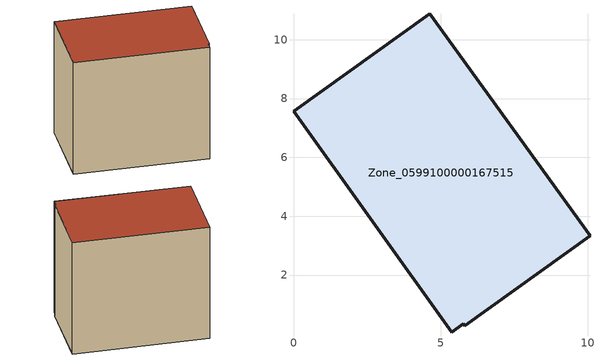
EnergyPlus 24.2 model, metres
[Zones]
Zone_0599100000167515
 floor ground (C_G): 5.39,0.06 0,7.57 4.64,10.88 10.08,3.33 5.82,0.28 5.76,0.34 z0
 wall outside (C_F): 10.08,3.33 4.64,10.88 0,7.57 5.39,0.06 5.76,0.34 5.82,0.28 10.08,3.33 z0:8.39
 roof outside (C_R): 0,7.57 5.39,0.06 5.76,0.34 5.82,0.28 10.08,3.33 4.64,10.88 z8.39
[BUILDING]
Pand.0599100000167515: North Axis=0; Terrain=City; Loads Convergence Tolerance Value=0.04; Temperature Convergence Tolerance Value=0.4; Solar Distribution=FullExterior; Maximum Number of Warmup Days=25; Minimum Number of Warmup Days=1
[Site:Location]
Rotterdam.The.Hague.AP_ZH_NLD Design_Conditions: Latitude=51.96; Longitude=4.45; Time Zone=1; Elevation=-4.5
[SITE:GROUNDTEMPERATURE:BUILDINGSURFACE]
18, 18, 18, 18, 18, 18, 18, 18, 18, 18, 18, 18
[MATERIAL] Thermal Absorptance=0.9; Solar Absorptance=0.7; Visible Absorptance=0.7
Name | Roughness | Thickness | Conductivity | Density | Specific Heat
G.TI.1975-1991 | MediumSmooth | 0.15 | 0.288461 | 540 | 1210
F.TI.1975-1991 | Rough | 0.3 | 0.230769 | 1920 | 840
R.TI.1975-1991 | MediumRough | 0.2 | 0.153846 | 1500 | 1000
[CONSTRUCTION]
C_G: G.TI.1975-1991
C_F: F.TI.1975-1991
C_R: R.TI.1975-1991
[ZONE]
Zone_0599100000167515: Type=1; Multiplier=1; Ceiling Height=Autocalculate; Volume=Autocalculate; Floor Area=autocalculate; Part of Total Floor Area=Yes
[ZONEINFILTRATION:DESIGNFLOWRATE]
Infil_Zone_0599100000167515: Zone or ZoneList or Space or SpaceList=Zone_0599100000167515; Schedule=AlwaysOn; Design Flow Rate Calculation Method=Flow/Area; Flow Rate per Floor Area=0.003; Constant Term Coefficient=1; Temperature Term Coefficient=0; Velocity Term Coefficient=0; Velocity Squared Term Coefficient=0
[HVACTEMPLATE:ZONE:IDEALLOADSAIRSYSTEM]
Zone_0599100000167515: Maximum Heating Supply Air Temperature=50; Minimum Cooling Supply Air Temperature=13; Maximum Heating Supply Air Humidity Ratio=0.0156; Minimum Cooling Supply Air Humidity Ratio=0.0077; Heating Limit=NoLimit; Cooling Limit=NoLimit; Dehumidification Control Type=ConstantSensibleHeatRatio; Cooling Sensible Heat Ratio=0.7; Dehumidification Setpoint=60; Humidification Control Type=None; Humidification Setpoint=30; Outdoor Air Method=None; Outdoor Air Flow Rate per Person=0.00944; Outdoor Air Flow Rate per Zone Floor Area=0; Outdoor Air Flow Rate per Zone=0; Demand Controlled Ventilation Type=None; Outdoor Air Economizer Type=NoEconomizer; Heat Recovery Type=None; Sensible Heat Recovery Effectiveness=0.7; Latent Heat Recovery Effectiveness=0.65
[ZONECONTROL:THERMOSTAT]
ThermostatControl_Zone_0599100000167515: Zone or ZoneList=Zone_0599100000167515; Control Type Schedule=DualSetpointControlType; Control 1=Thermostat_Zone_0599100000167515; Temperature Difference Between Cutout And Setpoint=0
[THERMOSTATSETPOINT:DUALSETPOINT]
Thermostat_Zone_0599100000167515: Heating Setpoint Temperature Schedule=HeatingSetpoint_Zone_0599100000167515; Cooling Setpoint Temperature Schedule=CoolingSetpoint_Zone_0599100000167515
[SCHEDULE:COMPACT]
HeatingSetpoint_Zone_0599100000167515: Through: 12/31, For: AllDays, Until: 24:00, 21
CoolingSetpoint_Zone_0599100000167515: Through: 12/31, For: AllDays, Until: 24:00, 24
DualSetpointControlType: Through: 12/31, For: AllDays, Until: 24:00, 4
AlwaysOn: Through: 12/31, For: AllDays, Until: 24:00, 1
